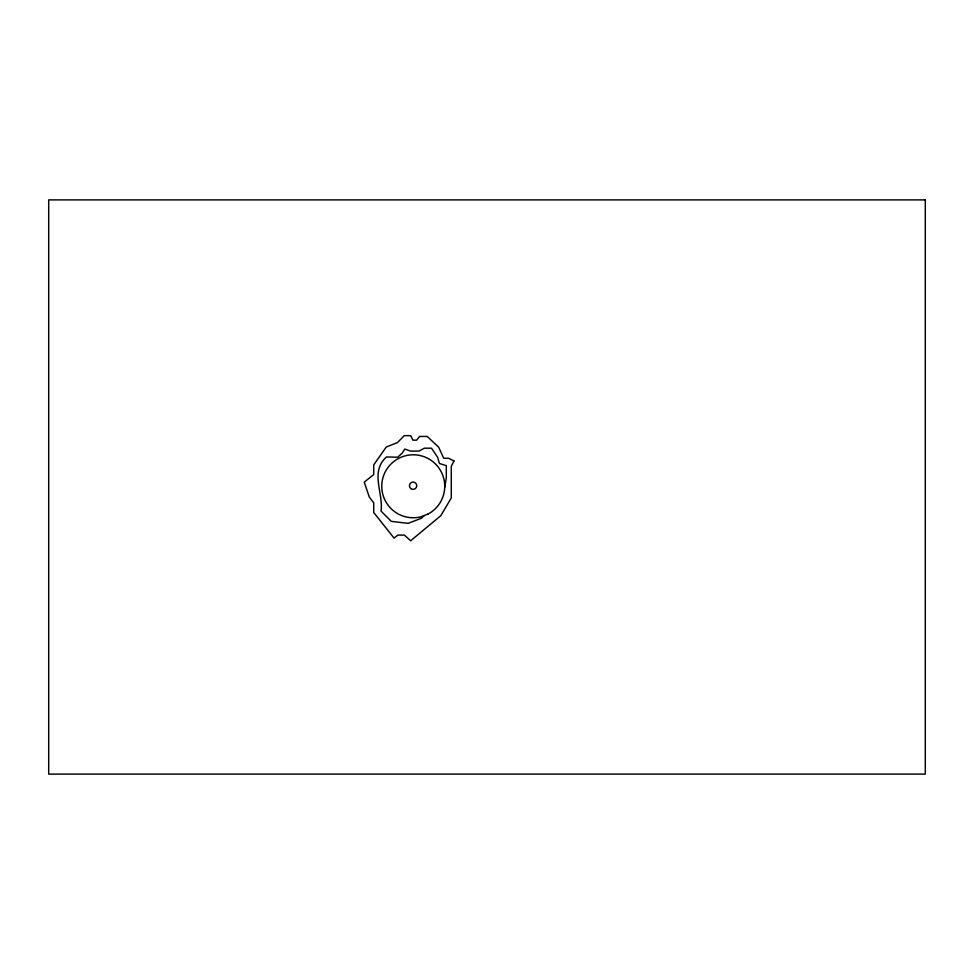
<?xml version="1.0" encoding="UTF-8"?>
<svg xmlns="http://www.w3.org/2000/svg" width="974" height="974" viewBox="0 0 974 974"><rect width="100%" height="100%" fill="white"/><g stroke="black" fill="none" stroke-linecap="round" stroke-linejoin="round"><path stroke-width="1.46" d="M444.716 487.341L446.311 477.796L446.311 465.682L439.384 463.454L437.606 457.256L431.543 448.198L424.274 448.198L418.966 451.096L410.48 451.096L404.782 449.051L402.189 453.141L397.709 457.208L386.459 456.976C369.755 471.879 383.488 492.71 381.041 511.131L391.341 521.382L408.179 523.342L421.73 518.095L424.201 515.502M453.969 460.933L451.279 466.363L451.279 497.994L440.784 515.709L410.675 540.753L404.368 535.091L397.842 535.091L394.056 538.098L373.724 512.482L373.724 502.803L369.292 497.044L364.252 482.13L373.724 474.594L373.724 464.902L386.228 447.054L397.477 442.549L404.295 435.658L410.675 435.658L412.952 440.175L416.58 440.175L419.648 436.437L427.209 436.437L438.665 447.224L443.706 458.243L448.551 458.243L453.969 460.933M428.049 514.065L420.354 516.951A31.485 31.485 0 0 1 382.441 479.744A31.485 31.485 0 0 1 432.176 461.116A31.485 31.485 0 0 1 428.049 514.065M925.3 199.889L48.7 199.889L48.7 774.111L925.3 774.111L925.3 199.889M410.979 488.656A3.628 3.628 0 0 0 416.714 486.075A3.628 3.628 0 0 0 411.612 482.398A3.628 3.628 0 0 0 410.979 488.656"/></g></svg>
